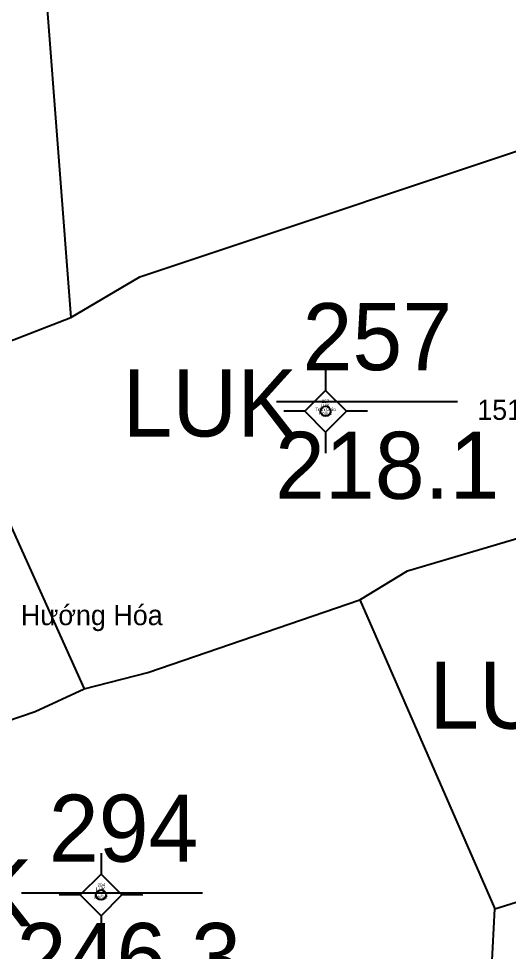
# Model space of a CAD drawing. Extents: x 550890 to 551618, y 1839259 to 1840146.
# Drawn here: x 551389.31 to 551403.95, y 1839519.33 to 1839547.2 of the extents above; entities that cross this region are included whole.
import ezdxf

# ---------------------------------------------------------------- set-up
doc = ezdxf.new("R2010")
doc.units = 0
for name, color, linetype in [('Level 10', 7, 'Continuous'), ('Level 11', 7, 'Continuous'), ('Level 13', 7, 'Continuous'), ('Level 15', 7, 'Continuous'), ('Level 2', 7, 'Continuous'), ('Level 20', 7, 'Continuous'), ('Level 4', 7, 'Continuous')]:
    doc.layers.add(name, color=color, linetype=linetype)

msp = doc.modelspace()

# ---------------------------------------------------------------- linework, layer by layer
at = {"layer": 'Level 10'}
for p, q in [((551389.87, 1839551.2), (551390.87, 1839538.28)), ((551386.95, 1839536.76), (551390.87, 1839538.28)), ((551386.95, 1839536.76), (551391.26, 1839527.2)), ((551399.49, 1839529.86), (551403.52, 1839520.63)), ((551403.52, 1839520.63), (551413.3, 1839523.72)), ((551403.43, 1839518.9), (551403.52, 1839520.63))]:
    msp.add_line(p, q, dxfattribs=at)
for points in [[(551390.87, 1839538.28), (551392.92, 1839539.5), (551406.31, 1839543.96)], [(551399.49, 1839529.86), (551400.91, 1839530.72), (551407.73, 1839532.74), (551409.43, 1839532.9)], [(551391.26, 1839527.2), (551393.16, 1839527.69), (551399.49, 1839529.86)], [(551380.17, 1839523.77), (551381.88, 1839523.83), (551389.8, 1839526.52), (551391.26, 1839527.2)]]:
    msp.add_lwpolyline(points, dxfattribs=at)
at = {"layer": 'Level 11'}
for p, q in [((551398.468, 1839536.733), (551398.468, 1839536.108)), ((551398.468, 1839536.108), (551397.843, 1839535.483)), ((551399.093, 1839535.483), (551398.468, 1839536.108)), ((551397.843, 1839535.483), (551397.218, 1839535.483)), ((551397.843, 1839535.483), (551398.468, 1839534.858)), ((551398.468, 1839534.858), (551399.093, 1839535.483)), ((551399.718, 1839535.483), (551399.093, 1839535.483)), ((551398.468, 1839534.858), (551398.468, 1839534.233)), ((551391.767, 1839522.297), (551391.767, 1839521.672)), ((551391.767, 1839521.672), (551391.142, 1839521.047)), ((551392.392, 1839521.047), (551391.767, 1839521.672)), ((551391.142, 1839521.047), (551390.517, 1839521.047)), ((551391.142, 1839521.047), (551391.767, 1839520.422)), ((551391.767, 1839520.422), (551392.392, 1839521.047)), ((551393.017, 1839521.047), (551392.392, 1839521.047)), ((551391.767, 1839520.422), (551391.767, 1839519.797))]:
    msp.add_line(p, q, dxfattribs=at)
for centre in [(551398.468, 1839535.483), (551391.766, 1839521.047)]:
    msp.add_circle(centre, 0.15, dxfattribs=at)
at = {"layer": 'Level 13'}
for p, q in [((551397, 1839535.77), (551402.4, 1839535.77)), ((551398.06, 1839535.63), (551398.06, 1839535.63)), ((551389.39, 1839521.11), (551394.79, 1839521.11)), ((551391.8, 1839521.05), (551391.8, 1839521.05))]:
    msp.add_line(p, q, dxfattribs=at)

# ---------------------------------------------------------------- texts
for s, p in [('257', (551397.78, 1839536.71)), ('294', (551390.21, 1839522.04))]:
    msp.add_text(s, height=2, dxfattribs=at).set_placement(p)
at = {"layer": 'Level 15'}
for s, p in [('257', (551398.35, 1839535.73)), ('Trần Giáo', (551398.16, 1839535.49)), ('LUK', (551398.32, 1839535.61)), ('Khối 2', (551398.27, 1839535.37)), ('294', (551391.66, 1839521.29)), ('Khối 2', (551391.57, 1839520.93)), ('LUK', (551391.62, 1839521.17)), ('.', (551391.75, 1839521.05))]:
    msp.add_text(s, height=0.1, dxfattribs=at).set_placement(p)
at = {"layer": 'Level 2'}
for p in [(551392.41, 1839534.73), (551401.56, 1839526.01), (551384.52, 1839520.11)]:
    msp.add_text('LUK', height=2, dxfattribs=at).set_placement(p)
at = {"layer": 'Level 20'}
for p in [(551402.992, 1839535.226), (551372.964, 1839529.099)]:
    msp.add_text('151/QĐ-UBND, 29/01/2019 của UBND huyện Hướng Hóa', height=0.6, dxfattribs=at).set_placement(p)
at = {"layer": 'Level 4'}
for s, p in [('218.1', (551396.96, 1839532.87)), ('246.3', (551389.25, 1839518.21))]:
    msp.add_text(s, height=2, dxfattribs=at).set_placement(p)

doc.saveas('drawing.dxf')
